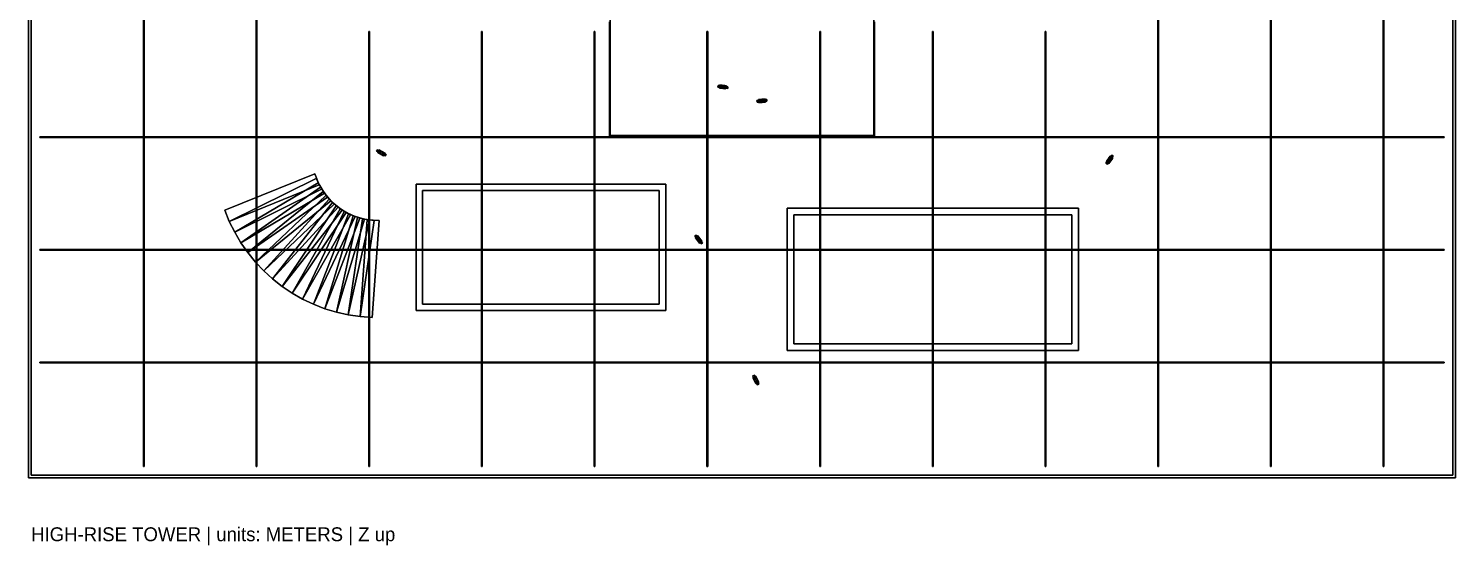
# Model space of a CAD drawing. Header units: metres. Extents: x -0.1 to 82.2, y -4 to 82.7.
# Drawn here: x -0.1 to 82.2, y -4 to 25.8 of the extents above; entities that cross this region are included whole.
import ezdxf

# ---------------------------------------------------------------- set-up
doc = ezdxf.new("R2010")
doc.units = ezdxf.units.M
for name, color, linetype in [('A-ANNO', 7, 'Continuous'), ('A-ENTG', 250, 'Continuous'), ('A-ROOF-CANP', 7, 'Continuous'), ('A-SITE', 8, 'Continuous'), ('A-SITE-JNT', 9, 'Continuous'), ('A-SITE-ROAD', 250, 'Continuous'), ('L-PLNT', 3, 'Continuous'), ('L-PLNT-WALL', 42, 'Continuous')]:
    doc.layers.add(name, color=color, linetype=linetype)

msp = doc.modelspace()

# ---------------------------------------------------------------- linework, layer by layer
at = {"layer": 'A-ENTG'}
for points in [[(39.611, 22.393, 0.92), (39.626, 22.492, 0.92), (39.715, 22.479, 0.92), (39.7, 22.38, 0.92)], [(39.611, 22.393, 1.34), (39.7, 22.38, 1.34), (39.715, 22.479, 1.34), (39.626, 22.492, 1.34)], [(39.611, 22.393, 0.92), (39.611, 22.393, 1.34), (39.626, 22.492, 1.34), (39.626, 22.492, 0.92)], [(39.611, 22.393, 0.92), (39.7, 22.38, 0.92), (39.7, 22.38, 1.34), (39.611, 22.393, 1.34)], [(39.626, 22.492, 0.92), (39.626, 22.492, 1.34), (39.715, 22.479, 1.34), (39.715, 22.479, 0.92)], [(39.699, 22.339, 0.8), (39.726, 22.517, 0.8), (40.101, 22.461, 0.8), (40.074, 22.283, 0.8)], [(39.699, 22.339, 1.38), (40.074, 22.283, 1.38), (40.101, 22.461, 1.38), (39.726, 22.517, 1.38)], [(39.699, 22.339, 0.8), (39.699, 22.339, 1.38), (39.726, 22.517, 1.38), (39.726, 22.517, 0.8)], [(39.699, 22.339, 0.8), (40.074, 22.283, 0.8), (40.074, 22.283, 1.38), (39.699, 22.339, 1.38)], [(39.7, 22.38, 0.92), (39.715, 22.479, 0.92), (39.715, 22.479, 1.34), (39.7, 22.38, 1.34)], [(39.726, 22.517, 0.8), (39.726, 22.517, 1.38), (40.101, 22.461, 1.38), (40.101, 22.461, 0.8)], [(39.753, 22.362), (39.77, 22.48), (39.869, 22.465), (39.852, 22.347)], [(39.753, 22.362, 0.82), (39.852, 22.347, 0.82), (39.869, 22.465, 0.82), (39.77, 22.48, 0.82)], [(39.753, 22.362), (39.753, 22.362, 0.82), (39.77, 22.48, 0.82), (39.77, 22.48)], [(39.753, 22.362), (39.852, 22.347), (39.852, 22.347, 0.82), (39.753, 22.362, 0.82)], [(39.77, 22.48), (39.77, 22.48, 0.82), (39.869, 22.465, 0.82), (39.869, 22.465)], [(39.798, 22.325, 1.46), (39.825, 22.502, 1.46), (40.002, 22.476, 1.46), (39.975, 22.298, 1.46)], [(39.798, 22.325, 1.7), (39.975, 22.298, 1.7), (40.002, 22.476, 1.7), (39.825, 22.502, 1.7)], [(39.798, 22.325, 1.46), (39.798, 22.325, 1.7), (39.825, 22.502, 1.7), (39.825, 22.502, 1.46)], [(39.798, 22.325, 1.46), (39.975, 22.298, 1.46), (39.975, 22.298, 1.7), (39.798, 22.325, 1.7)], [(39.825, 22.502, 1.46), (39.825, 22.502, 1.7), (40.002, 22.476, 1.7), (40.002, 22.476, 1.46)], [(39.852, 22.347), (39.869, 22.465), (39.869, 22.465, 0.82), (39.852, 22.347, 0.82)], [(39.931, 22.335), (39.949, 22.453), (40.047, 22.438), (40.029, 22.32)], [(39.931, 22.335, 0.82), (40.029, 22.32, 0.82), (40.047, 22.438, 0.82), (39.949, 22.453, 0.82)], [(39.931, 22.335), (39.931, 22.335, 0.82), (39.949, 22.453, 0.82), (39.949, 22.453)], [(39.931, 22.335), (40.029, 22.32), (40.029, 22.32, 0.82), (39.931, 22.335, 0.82)], [(39.949, 22.453), (39.949, 22.453, 0.82), (40.047, 22.438, 0.82), (40.047, 22.438)], [(39.975, 22.298, 1.46), (40.002, 22.476, 1.46), (40.002, 22.476, 1.7), (39.975, 22.298, 1.7)], [(40.029, 22.32), (40.047, 22.438), (40.047, 22.438, 0.82), (40.029, 22.32, 0.82)], [(40.074, 22.283, 0.8), (40.101, 22.461, 0.8), (40.101, 22.461, 1.38), (40.074, 22.283, 1.38)], [(40.085, 22.321, 0.92), (40.1, 22.42, 0.92), (40.189, 22.407, 0.92), (40.174, 22.308, 0.92)], [(40.085, 22.321, 1.34), (40.174, 22.308, 1.34), (40.189, 22.407, 1.34), (40.1, 22.42, 1.34)], [(40.085, 22.321, 0.92), (40.085, 22.321, 1.34), (40.1, 22.42, 1.34), (40.1, 22.42, 0.92)], [(40.085, 22.321, 0.92), (40.174, 22.308, 0.92), (40.174, 22.308, 1.34), (40.085, 22.321, 1.34)], [(40.1, 22.42, 0.92), (40.1, 22.42, 1.34), (40.189, 22.407, 1.34), (40.189, 22.407, 0.92)], [(40.174, 22.308, 0.92), (40.189, 22.407, 0.92), (40.189, 22.407, 1.34), (40.174, 22.308, 1.34)], [(41.871, 21.522, 0.92), (41.861, 21.621, 0.92), (41.951, 21.63, 0.92), (41.961, 21.531, 0.92)], [(41.871, 21.522, 1.34), (41.961, 21.531, 1.34), (41.951, 21.63, 1.34), (41.861, 21.621, 1.34)], [(41.861, 21.621, 0.92), (41.861, 21.621, 1.34), (41.951, 21.63, 1.34), (41.951, 21.63, 0.92)], [(41.871, 21.522, 0.92), (41.871, 21.522, 1.34), (41.861, 21.621, 1.34), (41.861, 21.621, 0.92)], [(41.871, 21.522, 0.92), (41.961, 21.531, 0.92), (41.961, 21.531, 1.34), (41.871, 21.522, 1.34)], [(41.961, 21.531, 0.92), (41.951, 21.63, 0.92), (41.951, 21.63, 1.34), (41.961, 21.531, 1.34)], [(41.97, 21.491, 0.8), (41.952, 21.671, 0.8), (42.33, 21.709, 0.8), (42.348, 21.529, 0.8)], [(41.97, 21.491, 1.38), (42.348, 21.529, 1.38), (42.33, 21.709, 1.38), (41.952, 21.671, 1.38)], [(41.952, 21.671, 0.8), (41.952, 21.671, 1.38), (42.33, 21.709, 1.38), (42.33, 21.709, 0.8)], [(41.97, 21.491, 0.8), (41.97, 21.491, 1.38), (41.952, 21.671, 1.38), (41.952, 21.671, 0.8)], [(41.97, 21.491, 0.8), (42.348, 21.529, 0.8), (42.348, 21.529, 1.38), (41.97, 21.491, 1.38)], [(42.017, 21.526), (42.005, 21.646), (42.104, 21.656), (42.116, 21.536)], [(42.017, 21.526, 0.82), (42.116, 21.536, 0.82), (42.104, 21.656, 0.82), (42.005, 21.646, 0.82)], [(42.005, 21.646), (42.005, 21.646, 0.82), (42.104, 21.656, 0.82), (42.104, 21.656)], [(42.017, 21.526), (42.017, 21.526, 0.82), (42.005, 21.646, 0.82), (42.005, 21.646)], [(42.017, 21.526), (42.116, 21.536), (42.116, 21.536, 0.82), (42.017, 21.526, 0.82)], [(42.069, 21.502, 1.46), (42.051, 21.681, 1.46), (42.231, 21.698, 1.46), (42.248, 21.519, 1.46)], [(42.069, 21.502, 1.7), (42.248, 21.519, 1.7), (42.231, 21.698, 1.7), (42.051, 21.681, 1.7)], [(42.051, 21.681, 1.46), (42.051, 21.681, 1.7), (42.231, 21.698, 1.7), (42.231, 21.698, 1.46)], [(42.069, 21.502, 1.46), (42.069, 21.502, 1.7), (42.051, 21.681, 1.7), (42.051, 21.681, 1.46)], [(42.069, 21.502, 1.46), (42.248, 21.519, 1.46), (42.248, 21.519, 1.7), (42.069, 21.502, 1.7)], [(42.116, 21.536), (42.104, 21.656), (42.104, 21.656, 0.82), (42.116, 21.536, 0.82)], [(42.196, 21.544), (42.184, 21.664), (42.283, 21.674), (42.295, 21.554)], [(42.196, 21.544, 0.82), (42.295, 21.554, 0.82), (42.283, 21.674, 0.82), (42.184, 21.664, 0.82)], [(42.184, 21.664), (42.184, 21.664, 0.82), (42.283, 21.674, 0.82), (42.283, 21.674)], [(42.196, 21.544), (42.196, 21.544, 0.82), (42.184, 21.664, 0.82), (42.184, 21.664)], [(42.196, 21.544), (42.295, 21.554), (42.295, 21.554, 0.82), (42.196, 21.544, 0.82)], [(42.248, 21.519, 1.46), (42.231, 21.698, 1.46), (42.231, 21.698, 1.7), (42.248, 21.519, 1.7)], [(42.295, 21.554), (42.283, 21.674), (42.283, 21.674, 0.82), (42.295, 21.554, 0.82)], [(42.348, 21.529, 0.8), (42.33, 21.709, 0.8), (42.33, 21.709, 1.38), (42.348, 21.529, 1.38)], [(42.349, 21.57, 0.92), (42.339, 21.669, 0.92), (42.429, 21.678, 0.92), (42.439, 21.579, 0.92)], [(42.349, 21.57, 1.34), (42.439, 21.579, 1.34), (42.429, 21.678, 1.34), (42.339, 21.669, 1.34)], [(42.339, 21.669, 0.92), (42.339, 21.669, 1.34), (42.429, 21.678, 1.34), (42.429, 21.678, 0.92)], [(42.349, 21.57, 0.92), (42.349, 21.57, 1.34), (42.339, 21.669, 1.34), (42.339, 21.669, 0.92)], [(42.349, 21.57, 0.92), (42.439, 21.579, 0.92), (42.439, 21.579, 1.34), (42.349, 21.57, 1.34)], [(42.439, 21.579, 0.92), (42.429, 21.678, 0.92), (42.429, 21.678, 1.34), (42.439, 21.579, 1.34)], [(19.926, 18.693, 0.92), (19.974, 18.78, 0.92), (20.053, 18.737, 0.92), (20.005, 18.65, 0.92)], [(19.926, 18.693, 1.34), (20.005, 18.65, 1.34), (20.053, 18.737, 1.34), (19.974, 18.78, 1.34)], [(19.926, 18.693, 0.92), (19.926, 18.693, 1.34), (19.974, 18.78, 1.34), (19.974, 18.78, 0.92)], [(19.926, 18.693, 0.92), (20.005, 18.65, 0.92), (20.005, 18.65, 1.34), (19.926, 18.693, 1.34)], [(19.974, 18.78, 0.92), (19.974, 18.78, 1.34), (20.053, 18.737, 1.34), (20.053, 18.737, 0.92)], [(19.99, 18.612, 0.8), (20.076, 18.77, 0.8), (20.41, 18.588, 0.8), (20.324, 18.43, 0.8)], [(19.99, 18.612, 1.38), (20.324, 18.43, 1.38), (20.41, 18.588, 1.38), (20.076, 18.77, 1.38)], [(19.99, 18.612, 0.8), (19.99, 18.612, 1.38), (20.076, 18.77, 1.38), (20.076, 18.77, 0.8)], [(19.99, 18.612, 0.8), (20.324, 18.43, 0.8), (20.324, 18.43, 1.38), (19.99, 18.612, 1.38)], [(20.005, 18.65, 0.92), (20.053, 18.737, 0.92), (20.053, 18.737, 1.34), (20.005, 18.65, 1.34)], [(20.048, 18.614), (20.106, 18.72), (20.194, 18.672), (20.136, 18.567)], [(20.048, 18.614, 0.82), (20.136, 18.567, 0.82), (20.194, 18.672, 0.82), (20.106, 18.72, 0.82)], [(20.048, 18.614), (20.048, 18.614, 0.82), (20.106, 18.72, 0.82), (20.106, 18.72)], [(20.048, 18.614), (20.136, 18.567), (20.136, 18.567, 0.82), (20.048, 18.614, 0.82)], [(20.076, 18.77, 0.8), (20.076, 18.77, 1.38), (20.41, 18.588, 1.38), (20.41, 18.588, 0.8)], [(20.078, 18.564, 1.46), (20.164, 18.722, 1.46), (20.322, 18.636, 1.46), (20.236, 18.478, 1.46)], [(20.078, 18.564, 1.7), (20.236, 18.478, 1.7), (20.322, 18.636, 1.7), (20.164, 18.722, 1.7)], [(20.078, 18.564, 1.46), (20.078, 18.564, 1.7), (20.164, 18.722, 1.7), (20.164, 18.722, 1.46)], [(20.078, 18.564, 1.46), (20.236, 18.478, 1.46), (20.236, 18.478, 1.7), (20.078, 18.564, 1.7)], [(20.106, 18.72), (20.106, 18.72, 0.82), (20.194, 18.672, 0.82), (20.194, 18.672)], [(20.136, 18.567), (20.194, 18.672), (20.194, 18.672, 0.82), (20.136, 18.567, 0.82)], [(20.164, 18.722, 1.46), (20.164, 18.722, 1.7), (20.322, 18.636, 1.7), (20.322, 18.636, 1.46)], [(20.206, 18.528), (20.264, 18.634), (20.352, 18.585), (20.294, 18.48)], [(20.206, 18.528, 0.82), (20.294, 18.48, 0.82), (20.352, 18.585, 0.82), (20.264, 18.634, 0.82)], [(20.206, 18.528), (20.206, 18.528, 0.82), (20.264, 18.634, 0.82), (20.264, 18.634)], [(20.206, 18.528), (20.294, 18.48), (20.294, 18.48, 0.82), (20.206, 18.528, 0.82)], [(20.236, 18.478, 1.46), (20.322, 18.636, 1.46), (20.322, 18.636, 1.7), (20.236, 18.478, 1.7)], [(20.264, 18.634), (20.264, 18.634, 0.82), (20.352, 18.585, 0.82), (20.352, 18.585)], [(20.294, 18.48), (20.352, 18.585), (20.352, 18.585, 0.82), (20.294, 18.48, 0.82)], [(20.324, 18.43, 0.8), (20.41, 18.588, 0.8), (20.41, 18.588, 1.38), (20.324, 18.43, 1.38)], [(20.347, 18.463, 0.92), (20.395, 18.55, 0.92), (20.474, 18.507, 0.92), (20.426, 18.419, 0.92)], [(20.347, 18.463, 1.34), (20.426, 18.419, 1.34), (20.474, 18.507, 1.34), (20.395, 18.55, 1.34)], [(20.347, 18.463, 0.92), (20.347, 18.463, 1.34), (20.395, 18.55, 1.34), (20.395, 18.55, 0.92)], [(20.347, 18.463, 0.92), (20.426, 18.419, 0.92), (20.426, 18.419, 1.34), (20.347, 18.463, 1.34)], [(20.395, 18.55, 0.92), (20.395, 18.55, 1.34), (20.474, 18.507, 1.34), (20.474, 18.507, 0.92)], [(20.426, 18.419, 0.92), (20.474, 18.507, 0.92), (20.474, 18.507, 1.34), (20.426, 18.419, 1.34)], [(62.239, 18.407, 0.8), (62.385, 18.301, 0.8), (62.161, 17.993, 0.8), (62.015, 18.099, 0.8)], [(62.239, 18.407, 1.38), (62.015, 18.099, 1.38), (62.161, 17.993, 1.38), (62.385, 18.301, 1.38)], [(62.239, 18.407, 0.8), (62.015, 18.099, 0.8), (62.015, 18.099, 1.38), (62.239, 18.407, 1.38)], [(62.128, 18.203), (62.225, 18.132), (62.166, 18.052), (62.069, 18.122)], [(62.128, 18.203, 0.82), (62.069, 18.122, 0.82), (62.166, 18.052, 0.82), (62.225, 18.132, 0.82)], [(62.128, 18.203), (62.069, 18.122), (62.069, 18.122, 0.82), (62.128, 18.203, 0.82)], [(62.069, 18.122), (62.166, 18.052), (62.166, 18.052, 0.82), (62.069, 18.122, 0.82)], [(62.18, 18.326, 1.46), (62.326, 18.22, 1.46), (62.22, 18.074, 1.46), (62.074, 18.18, 1.46)], [(62.18, 18.326, 1.7), (62.074, 18.18, 1.7), (62.22, 18.074, 1.7), (62.326, 18.22, 1.7)], [(62.18, 18.326, 1.46), (62.074, 18.18, 1.46), (62.074, 18.18, 1.7), (62.18, 18.326, 1.7)], [(62.074, 18.18, 1.46), (62.22, 18.074, 1.46), (62.22, 18.074, 1.7), (62.074, 18.18, 1.7)], [(62.128, 18.203), (62.128, 18.203, 0.82), (62.225, 18.132, 0.82), (62.225, 18.132)], [(62.385, 18.301, 0.8), (62.385, 18.301, 1.38), (62.161, 17.993, 1.38), (62.161, 17.993, 0.8)], [(62.225, 18.132), (62.225, 18.132, 0.82), (62.166, 18.052, 0.82), (62.166, 18.052)], [(62.234, 18.349), (62.331, 18.278), (62.272, 18.197), (62.175, 18.268)], [(62.234, 18.349, 0.82), (62.175, 18.268, 0.82), (62.272, 18.197, 0.82), (62.331, 18.278, 0.82)], [(62.234, 18.349), (62.175, 18.268), (62.175, 18.268, 0.82), (62.234, 18.349, 0.82)], [(62.175, 18.268), (62.272, 18.197), (62.272, 18.197, 0.82), (62.175, 18.268, 0.82)], [(62.18, 18.326, 1.46), (62.18, 18.326, 1.7), (62.326, 18.22, 1.7), (62.326, 18.22, 1.46)], [(62.326, 18.22, 1.46), (62.326, 18.22, 1.7), (62.22, 18.074, 1.7), (62.22, 18.074, 1.46)], [(62.234, 18.349), (62.234, 18.349, 0.82), (62.331, 18.278, 0.82), (62.331, 18.278)], [(62.239, 18.407, 0.8), (62.239, 18.407, 1.38), (62.385, 18.301, 1.38), (62.385, 18.301, 0.8)], [(62.331, 18.278), (62.331, 18.278, 0.82), (62.272, 18.197, 0.82), (62.272, 18.197)], [(62.327, 18.46, 0.92), (62.408, 18.401, 0.92), (62.355, 18.328, 0.92), (62.274, 18.387, 0.92)], [(62.327, 18.46, 1.34), (62.274, 18.387, 1.34), (62.355, 18.328, 1.34), (62.408, 18.401, 1.34)], [(62.327, 18.46, 0.92), (62.274, 18.387, 0.92), (62.274, 18.387, 1.34), (62.327, 18.46, 1.34)], [(62.274, 18.387, 0.92), (62.355, 18.328, 0.92), (62.355, 18.328, 1.34), (62.274, 18.387, 1.34)], [(62.327, 18.46, 0.92), (62.327, 18.46, 1.34), (62.408, 18.401, 1.34), (62.408, 18.401, 0.92)], [(62.408, 18.401, 0.92), (62.408, 18.401, 1.34), (62.355, 18.328, 1.34), (62.355, 18.328, 0.92)], [(62.045, 18.072, 0.92), (62.126, 18.013, 0.92), (62.073, 17.94, 0.92), (61.992, 17.999, 0.92)], [(62.045, 18.072, 1.34), (61.992, 17.999, 1.34), (62.073, 17.94, 1.34), (62.126, 18.013, 1.34)], [(62.045, 18.072, 0.92), (61.992, 17.999, 0.92), (61.992, 17.999, 1.34), (62.045, 18.072, 1.34)], [(61.992, 17.999, 0.92), (62.073, 17.94, 0.92), (62.073, 17.94, 1.34), (61.992, 17.999, 1.34)], [(62.015, 18.099, 0.8), (62.161, 17.993, 0.8), (62.161, 17.993, 1.38), (62.015, 18.099, 1.38)], [(62.045, 18.072, 0.92), (62.045, 18.072, 1.34), (62.126, 18.013, 1.34), (62.126, 18.013, 0.92)], [(62.126, 18.013, 0.92), (62.126, 18.013, 1.34), (62.073, 17.94, 1.34), (62.073, 17.94, 0.92)], [(38.284, 13.792, 0.92), (38.362, 13.854, 0.92), (38.418, 13.784, 0.92), (38.34, 13.722, 0.92)], [(38.284, 13.792, 1.34), (38.34, 13.722, 1.34), (38.418, 13.784, 1.34), (38.362, 13.854, 1.34)], [(38.284, 13.792, 0.92), (38.284, 13.792, 1.34), (38.362, 13.854, 1.34), (38.362, 13.854, 0.92)], [(38.284, 13.792, 0.92), (38.34, 13.722, 0.92), (38.34, 13.722, 1.34), (38.284, 13.792, 1.34)], [(38.311, 13.693, 0.8), (38.452, 13.805, 0.8), (38.689, 13.507, 0.8), (38.548, 13.395, 0.8)], [(38.311, 13.693, 1.38), (38.548, 13.395, 1.38), (38.689, 13.507, 1.38), (38.452, 13.805, 1.38)], [(38.311, 13.693, 0.8), (38.311, 13.693, 1.38), (38.452, 13.805, 1.38), (38.452, 13.805, 0.8)], [(38.311, 13.693, 0.8), (38.548, 13.395, 0.8), (38.548, 13.395, 1.38), (38.311, 13.693, 1.38)], [(38.34, 13.722, 0.92), (38.418, 13.784, 0.92), (38.418, 13.784, 1.34), (38.34, 13.722, 1.34)], [(38.362, 13.854, 0.92), (38.362, 13.854, 1.34), (38.418, 13.784, 1.34), (38.418, 13.784, 0.92)], [(38.366, 13.672), (38.46, 13.747), (38.522, 13.669), (38.428, 13.594)], [(38.366, 13.672, 0.82), (38.428, 13.594, 0.82), (38.522, 13.669, 0.82), (38.46, 13.747, 0.82)], [(38.366, 13.672), (38.366, 13.672, 0.82), (38.46, 13.747, 0.82), (38.46, 13.747)], [(38.366, 13.672), (38.428, 13.594), (38.428, 13.594, 0.82), (38.366, 13.672, 0.82)], [(38.374, 13.615, 1.46), (38.515, 13.726, 1.46), (38.626, 13.585, 1.46), (38.485, 13.474, 1.46)], [(38.374, 13.615, 1.7), (38.485, 13.474, 1.7), (38.626, 13.585, 1.7), (38.515, 13.726, 1.7)], [(38.374, 13.615, 1.46), (38.374, 13.615, 1.7), (38.515, 13.726, 1.7), (38.515, 13.726, 1.46)], [(38.374, 13.615, 1.46), (38.485, 13.474, 1.46), (38.485, 13.474, 1.7), (38.374, 13.615, 1.7)], [(38.428, 13.594), (38.522, 13.669), (38.522, 13.669, 0.82), (38.428, 13.594, 0.82)], [(38.452, 13.805, 0.8), (38.452, 13.805, 1.38), (38.689, 13.507, 1.38), (38.689, 13.507, 0.8)], [(38.46, 13.747), (38.46, 13.747, 0.82), (38.522, 13.669, 0.82), (38.522, 13.669)], [(38.478, 13.531), (38.572, 13.606), (38.634, 13.528), (38.54, 13.453)], [(38.478, 13.531, 0.82), (38.54, 13.453, 0.82), (38.634, 13.528, 0.82), (38.572, 13.606, 0.82)], [(38.478, 13.531), (38.478, 13.531, 0.82), (38.572, 13.606, 0.82), (38.572, 13.606)], [(38.478, 13.531), (38.54, 13.453), (38.54, 13.453, 0.82), (38.478, 13.531, 0.82)], [(38.485, 13.474, 1.46), (38.626, 13.585, 1.46), (38.626, 13.585, 1.7), (38.485, 13.474, 1.7)], [(38.515, 13.726, 1.46), (38.515, 13.726, 1.7), (38.626, 13.585, 1.7), (38.626, 13.585, 1.46)], [(38.54, 13.453), (38.634, 13.528), (38.634, 13.528, 0.82), (38.54, 13.453, 0.82)], [(38.548, 13.395, 0.8), (38.689, 13.507, 0.8), (38.689, 13.507, 1.38), (38.548, 13.395, 1.38)], [(38.572, 13.606), (38.572, 13.606, 0.82), (38.634, 13.528, 0.82), (38.634, 13.528)], [(38.582, 13.416, 0.92), (38.66, 13.478, 0.92), (38.716, 13.408, 0.92), (38.638, 13.346, 0.92)], [(38.582, 13.416, 1.34), (38.638, 13.346, 1.34), (38.716, 13.408, 1.34), (38.66, 13.478, 1.34)], [(38.582, 13.416, 0.92), (38.582, 13.416, 1.34), (38.66, 13.478, 1.34), (38.66, 13.478, 0.92)], [(38.582, 13.416, 0.92), (38.638, 13.346, 0.92), (38.638, 13.346, 1.34), (38.582, 13.416, 1.34)], [(38.638, 13.346, 0.92), (38.716, 13.408, 0.92), (38.716, 13.408, 1.34), (38.638, 13.346, 1.34)], [(38.66, 13.478, 0.92), (38.66, 13.478, 1.34), (38.716, 13.408, 1.34), (38.716, 13.408, 0.92)], [(41.626, 5.731, 0.92), (41.715, 5.777, 0.92), (41.756, 5.697, 0.92), (41.667, 5.651, 0.92)], [(41.626, 5.731, 1.34), (41.667, 5.651, 1.34), (41.756, 5.697, 1.34), (41.715, 5.777, 1.34)], [(41.626, 5.731, 0.92), (41.626, 5.731, 1.34), (41.715, 5.777, 1.34), (41.715, 5.777, 0.92)], [(41.715, 5.777, 0.92), (41.715, 5.777, 1.34), (41.756, 5.697, 1.34), (41.756, 5.697, 0.92)], [(41.626, 5.731, 0.92), (41.667, 5.651, 0.92), (41.667, 5.651, 1.34), (41.626, 5.731, 1.34)], [(41.634, 5.628, 0.8), (41.794, 5.71, 0.8), (41.966, 5.372, 0.8), (41.806, 5.29, 0.8)], [(41.634, 5.628, 1.38), (41.806, 5.29, 1.38), (41.966, 5.372, 1.38), (41.794, 5.71, 1.38)], [(41.634, 5.628, 0.8), (41.634, 5.628, 1.38), (41.794, 5.71, 1.38), (41.794, 5.71, 0.8)], [(41.634, 5.628, 0.8), (41.806, 5.29, 0.8), (41.806, 5.29, 1.38), (41.634, 5.628, 1.38)], [(41.667, 5.651, 0.92), (41.756, 5.697, 0.92), (41.756, 5.697, 1.34), (41.667, 5.651, 1.34)], [(41.679, 5.539, 1.46), (41.839, 5.621, 1.46), (41.921, 5.461, 1.46), (41.761, 5.379, 1.46)], [(41.679, 5.539, 1.7), (41.761, 5.379, 1.7), (41.921, 5.461, 1.7), (41.839, 5.621, 1.7)], [(41.679, 5.539, 1.46), (41.679, 5.539, 1.7), (41.839, 5.621, 1.7), (41.839, 5.621, 1.46)], [(41.679, 5.539, 1.46), (41.761, 5.379, 1.46), (41.761, 5.379, 1.7), (41.679, 5.539, 1.7)], [(41.683, 5.598), (41.79, 5.652), (41.835, 5.563), (41.728, 5.508)], [(41.683, 5.598, 0.82), (41.728, 5.508, 0.82), (41.835, 5.563, 0.82), (41.79, 5.652, 0.82)], [(41.683, 5.598), (41.683, 5.598, 0.82), (41.79, 5.652, 0.82), (41.79, 5.652)], [(41.683, 5.598), (41.728, 5.508), (41.728, 5.508, 0.82), (41.683, 5.598, 0.82)], [(41.728, 5.508), (41.835, 5.563), (41.835, 5.563, 0.82), (41.728, 5.508, 0.82)], [(41.761, 5.379, 1.46), (41.921, 5.461, 1.46), (41.921, 5.461, 1.7), (41.761, 5.379, 1.7)], [(41.765, 5.437), (41.872, 5.492), (41.917, 5.402), (41.81, 5.348)], [(41.765, 5.437, 0.82), (41.81, 5.348, 0.82), (41.917, 5.402, 0.82), (41.872, 5.492, 0.82)], [(41.765, 5.437), (41.765, 5.437, 0.82), (41.872, 5.492, 0.82), (41.872, 5.492)], [(41.765, 5.437), (41.81, 5.348), (41.81, 5.348, 0.82), (41.765, 5.437, 0.82)], [(41.79, 5.652), (41.79, 5.652, 0.82), (41.835, 5.563, 0.82), (41.835, 5.563)], [(41.794, 5.71, 0.8), (41.794, 5.71, 1.38), (41.966, 5.372, 1.38), (41.966, 5.372, 0.8)], [(41.806, 5.29, 0.8), (41.966, 5.372, 0.8), (41.966, 5.372, 1.38), (41.806, 5.29, 1.38)], [(41.81, 5.348), (41.917, 5.402), (41.917, 5.402, 0.82), (41.81, 5.348, 0.82)], [(41.839, 5.621, 1.46), (41.839, 5.621, 1.7), (41.921, 5.461, 1.7), (41.921, 5.461, 1.46)], [(41.844, 5.303, 0.92), (41.933, 5.349, 0.92), (41.974, 5.269, 0.92), (41.885, 5.223, 0.92)], [(41.844, 5.303, 1.34), (41.885, 5.223, 1.34), (41.974, 5.269, 1.34), (41.933, 5.349, 1.34)], [(41.844, 5.303, 0.92), (41.844, 5.303, 1.34), (41.933, 5.349, 1.34), (41.933, 5.349, 0.92)], [(41.844, 5.303, 0.92), (41.885, 5.223, 0.92), (41.885, 5.223, 1.34), (41.844, 5.303, 1.34)], [(41.872, 5.492), (41.872, 5.492, 0.82), (41.917, 5.402, 0.82), (41.917, 5.402)], [(41.885, 5.223, 0.92), (41.974, 5.269, 0.92), (41.974, 5.269, 1.34), (41.885, 5.223, 1.34)], [(41.933, 5.349, 0.92), (41.933, 5.349, 1.34), (41.974, 5.269, 1.34), (41.974, 5.269, 0.92)]]:
    msp.add_3dface(points, dxfattribs=at)
at = {"layer": 'A-ROOF-CANP'}
for points in [[(33.4, 19.6, 3.85), (33.4, 26.35, 3.85), (48.6, 26.35, 3.85), (48.6, 19.6, 3.85)], [(33.4, 19.6, 4.21), (48.6, 19.6, 4.21), (48.6, 26.35, 4.21), (33.4, 26.35, 4.21)], [(33.4, 19.6, 3.85), (33.4, 19.6, 4.21), (33.4, 26.35, 4.21), (33.4, 26.35, 3.85)], [(48.6, 19.6, 3.85), (48.6, 26.35, 3.85), (48.6, 26.35, 4.21), (48.6, 19.6, 4.21)], [(33.36, 19.6, 3.83), (33.36, 26.15, 3.83), (33.4, 26.15, 3.83), (33.4, 19.6, 3.83)], [(33.36, 19.6, 4.23), (33.4, 19.6, 4.23), (33.4, 26.15, 4.23), (33.36, 26.15, 4.23)], [(33.36, 19.6, 3.83), (33.36, 19.6, 4.23), (33.36, 26.15, 4.23), (33.36, 26.15, 3.83)], [(33.4, 19.6, 3.83), (33.4, 26.15, 3.83), (33.4, 26.15, 4.23), (33.4, 19.6, 4.23)], [(48.6, 19.6, 3.83), (48.6, 26.15, 3.83), (48.64, 26.15, 3.83), (48.64, 19.6, 3.83)], [(48.6, 19.6, 4.23), (48.64, 19.6, 4.23), (48.64, 26.15, 4.23), (48.6, 26.15, 4.23)], [(48.6, 19.6, 3.83), (48.6, 19.6, 4.23), (48.6, 26.15, 4.23), (48.6, 26.15, 3.83)], [(48.64, 19.6, 3.83), (48.64, 26.15, 3.83), (48.64, 26.15, 4.23), (48.64, 19.6, 4.23)], [(33.36, 19.54, 3.83), (33.36, 19.6, 3.83), (48.64, 19.6, 3.83), (48.64, 19.54, 3.83)], [(33.36, 19.54, 4.23), (48.64, 19.54, 4.23), (48.64, 19.6, 4.23), (33.36, 19.6, 4.23)], [(33.36, 19.54, 3.83), (33.36, 19.54, 4.23), (33.36, 19.6, 4.23), (33.36, 19.6, 3.83)], [(33.36, 19.6, 3.83), (33.36, 19.6, 4.23), (48.64, 19.6, 4.23), (48.64, 19.6, 3.83)], [(33.36, 19.6, 3.83), (33.4, 19.6, 3.83), (33.4, 19.6, 4.23), (33.36, 19.6, 4.23)], [(33.36, 19.54, 3.83), (48.64, 19.54, 3.83), (48.64, 19.54, 4.23), (33.36, 19.54, 4.23)], [(33.4, 19.6, 3.85), (48.6, 19.6, 3.85), (48.6, 19.6, 4.21), (33.4, 19.6, 4.21)], [(48.6, 19.6, 3.83), (48.64, 19.6, 3.83), (48.64, 19.6, 4.23), (48.6, 19.6, 4.23)], [(48.64, 19.54, 3.83), (48.64, 19.6, 3.83), (48.64, 19.6, 4.23), (48.64, 19.54, 4.23)]]:
    msp.add_3dface(points, dxfattribs=at)
at = {"layer": 'A-SITE'}
for points in [[(-0.15, -0.15, -0.18), (-0.15, 82.65, -0.18), (82.15, 82.65, -0.18), (82.15, -0.15, -0.18)], [(-0.15, -0.15, -0.02), (82.15, -0.15, -0.02), (82.15, 82.65, -0.02), (-0.15, 82.65, -0.02)], [(-0.15, -0.15, -0.18), (-0.15, -0.15, -0.02), (-0.15, 82.65, -0.02), (-0.15, 82.65, -0.18)], [(0, 0, -0.6), (0, 82.5, -0.6), (82, 82.5, -0.6), (82, 0, -0.6)], [(0, 0), (82, 0), (82, 82.5), (0, 82.5)], [(0, 0, -0.6), (0, 0), (0, 82.5), (0, 82.5, -0.6)], [(82, 0, -0.6), (82, 82.5, -0.6), (82, 82.5), (82, 0)], [(82.15, -0.15, -0.18), (82.15, 82.65, -0.18), (82.15, 82.65, -0.02), (82.15, -0.15, -0.02)], [(0, 0, -0.6), (82, 0, -0.6), (82, 0), (0, 0)], [(-0.15, -0.15, -0.18), (82.15, -0.15, -0.18), (82.15, -0.15, -0.02), (-0.15, -0.15, -0.02)]]:
    msp.add_3dface(points, dxfattribs=at)
at = {"layer": 'A-SITE-JNT'}
for points in [[(6.48, 0.5, 0.002), (6.48, 82, 0.002), (6.52, 82, 0.002), (6.52, 0.5, 0.002)], [(6.48, 0.5, 0.01), (6.52, 0.5, 0.01), (6.52, 82, 0.01), (6.48, 82, 0.01)], [(6.48, 0.5, 0.002), (6.48, 0.5, 0.01), (6.48, 82, 0.01), (6.48, 82, 0.002)], [(6.52, 0.5, 0.002), (6.52, 82, 0.002), (6.52, 82, 0.01), (6.52, 0.5, 0.01)], [(12.98, 0.5, 0.002), (12.98, 82, 0.002), (13.02, 82, 0.002), (13.02, 0.5, 0.002)], [(12.98, 0.5, 0.01), (13.02, 0.5, 0.01), (13.02, 82, 0.01), (12.98, 82, 0.01)], [(12.98, 0.5, 0.002), (12.98, 0.5, 0.01), (12.98, 82, 0.01), (12.98, 82, 0.002)], [(13.02, 0.5, 0.002), (13.02, 82, 0.002), (13.02, 82, 0.01), (13.02, 0.5, 0.01)], [(64.98, 0.5, 0.002), (64.98, 82, 0.002), (65.02, 82, 0.002), (65.02, 0.5, 0.002)], [(64.98, 0.5, 0.01), (65.02, 0.5, 0.01), (65.02, 82, 0.01), (64.98, 82, 0.01)], [(64.98, 0.5, 0.002), (64.98, 0.5, 0.01), (64.98, 82, 0.01), (64.98, 82, 0.002)], [(65.02, 0.5, 0.002), (65.02, 82, 0.002), (65.02, 82, 0.01), (65.02, 0.5, 0.01)], [(71.48, 0.5, 0.002), (71.48, 82, 0.002), (71.52, 82, 0.002), (71.52, 0.5, 0.002)], [(71.48, 0.5, 0.01), (71.52, 0.5, 0.01), (71.52, 82, 0.01), (71.48, 82, 0.01)], [(71.48, 0.5, 0.002), (71.48, 0.5, 0.01), (71.48, 82, 0.01), (71.48, 82, 0.002)], [(71.52, 0.5, 0.002), (71.52, 82, 0.002), (71.52, 82, 0.01), (71.52, 0.5, 0.01)], [(77.98, 0.5, 0.002), (77.98, 82, 0.002), (78.02, 82, 0.002), (78.02, 0.5, 0.002)], [(77.98, 0.5, 0.01), (78.02, 0.5, 0.01), (78.02, 82, 0.01), (77.98, 82, 0.01)], [(77.98, 0.5, 0.002), (77.98, 0.5, 0.01), (77.98, 82, 0.01), (77.98, 82, 0.002)], [(78.02, 0.5, 0.002), (78.02, 82, 0.002), (78.02, 82, 0.01), (78.02, 0.5, 0.01)], [(19.48, 0.5, 0.002), (19.48, 25.6, 0.002), (19.52, 25.6, 0.002), (19.52, 0.5, 0.002)], [(19.48, 0.5, 0.01), (19.52, 0.5, 0.01), (19.52, 25.6, 0.01), (19.48, 25.6, 0.01)], [(19.48, 0.5, 0.002), (19.48, 0.5, 0.01), (19.48, 25.6, 0.01), (19.48, 25.6, 0.002)], [(19.48, 25.6, 0.002), (19.48, 25.6, 0.01), (19.52, 25.6, 0.01), (19.52, 25.6, 0.002)], [(19.52, 0.5, 0.002), (19.52, 25.6, 0.002), (19.52, 25.6, 0.01), (19.52, 0.5, 0.01)], [(25.98, 0.5, 0.002), (25.98, 25.6, 0.002), (26.02, 25.6, 0.002), (26.02, 0.5, 0.002)], [(25.98, 0.5, 0.01), (26.02, 0.5, 0.01), (26.02, 25.6, 0.01), (25.98, 25.6, 0.01)], [(25.98, 0.5, 0.002), (25.98, 0.5, 0.01), (25.98, 25.6, 0.01), (25.98, 25.6, 0.002)], [(25.98, 25.6, 0.002), (25.98, 25.6, 0.01), (26.02, 25.6, 0.01), (26.02, 25.6, 0.002)], [(26.02, 0.5, 0.002), (26.02, 25.6, 0.002), (26.02, 25.6, 0.01), (26.02, 0.5, 0.01)], [(32.48, 0.5, 0.002), (32.48, 25.6, 0.002), (32.52, 25.6, 0.002), (32.52, 0.5, 0.002)], [(32.48, 0.5, 0.01), (32.52, 0.5, 0.01), (32.52, 25.6, 0.01), (32.48, 25.6, 0.01)], [(32.48, 0.5, 0.002), (32.48, 0.5, 0.01), (32.48, 25.6, 0.01), (32.48, 25.6, 0.002)], [(32.48, 25.6, 0.002), (32.48, 25.6, 0.01), (32.52, 25.6, 0.01), (32.52, 25.6, 0.002)], [(32.52, 0.5, 0.002), (32.52, 25.6, 0.002), (32.52, 25.6, 0.01), (32.52, 0.5, 0.01)], [(38.98, 0.5, 0.002), (38.98, 25.6, 0.002), (39.02, 25.6, 0.002), (39.02, 0.5, 0.002)], [(38.98, 0.5, 0.01), (39.02, 0.5, 0.01), (39.02, 25.6, 0.01), (38.98, 25.6, 0.01)], [(38.98, 0.5, 0.002), (38.98, 0.5, 0.01), (38.98, 25.6, 0.01), (38.98, 25.6, 0.002)], [(38.98, 25.6, 0.002), (38.98, 25.6, 0.01), (39.02, 25.6, 0.01), (39.02, 25.6, 0.002)], [(39.02, 0.5, 0.002), (39.02, 25.6, 0.002), (39.02, 25.6, 0.01), (39.02, 0.5, 0.01)], [(45.48, 0.5, 0.002), (45.48, 25.6, 0.002), (45.52, 25.6, 0.002), (45.52, 0.5, 0.002)], [(45.48, 0.5, 0.01), (45.52, 0.5, 0.01), (45.52, 25.6, 0.01), (45.48, 25.6, 0.01)], [(45.48, 0.5, 0.002), (45.48, 0.5, 0.01), (45.48, 25.6, 0.01), (45.48, 25.6, 0.002)], [(45.48, 25.6, 0.002), (45.48, 25.6, 0.01), (45.52, 25.6, 0.01), (45.52, 25.6, 0.002)], [(45.52, 0.5, 0.002), (45.52, 25.6, 0.002), (45.52, 25.6, 0.01), (45.52, 0.5, 0.01)], [(51.98, 0.5, 0.002), (51.98, 25.6, 0.002), (52.02, 25.6, 0.002), (52.02, 0.5, 0.002)], [(51.98, 0.5, 0.01), (52.02, 0.5, 0.01), (52.02, 25.6, 0.01), (51.98, 25.6, 0.01)], [(51.98, 0.5, 0.002), (51.98, 0.5, 0.01), (51.98, 25.6, 0.01), (51.98, 25.6, 0.002)], [(51.98, 25.6, 0.002), (51.98, 25.6, 0.01), (52.02, 25.6, 0.01), (52.02, 25.6, 0.002)], [(52.02, 0.5, 0.002), (52.02, 25.6, 0.002), (52.02, 25.6, 0.01), (52.02, 0.5, 0.01)], [(58.48, 0.5, 0.002), (58.48, 25.6, 0.002), (58.52, 25.6, 0.002), (58.52, 0.5, 0.002)], [(58.48, 0.5, 0.01), (58.52, 0.5, 0.01), (58.52, 25.6, 0.01), (58.48, 25.6, 0.01)], [(58.48, 0.5, 0.002), (58.48, 0.5, 0.01), (58.48, 25.6, 0.01), (58.48, 25.6, 0.002)], [(58.48, 25.6, 0.002), (58.48, 25.6, 0.01), (58.52, 25.6, 0.01), (58.52, 25.6, 0.002)], [(58.52, 0.5, 0.002), (58.52, 25.6, 0.002), (58.52, 25.6, 0.01), (58.52, 0.5, 0.01)], [(0.5, 19.48, 0.002), (0.5, 19.52, 0.002), (81.5, 19.52, 0.002), (81.5, 19.48, 0.002)], [(0.5, 19.48, 0.01), (81.5, 19.48, 0.01), (81.5, 19.52, 0.01), (0.5, 19.52, 0.01)], [(0.5, 19.48, 0.002), (0.5, 19.48, 0.01), (0.5, 19.52, 0.01), (0.5, 19.52, 0.002)], [(0.5, 19.52, 0.002), (0.5, 19.52, 0.01), (81.5, 19.52, 0.01), (81.5, 19.52, 0.002)], [(0.5, 19.48, 0.002), (81.5, 19.48, 0.002), (81.5, 19.48, 0.01), (0.5, 19.48, 0.01)], [(81.5, 19.48, 0.002), (81.5, 19.52, 0.002), (81.5, 19.52, 0.01), (81.5, 19.48, 0.01)], [(0.5, 12.98, 0.002), (0.5, 13.02, 0.002), (81.5, 13.02, 0.002), (81.5, 12.98, 0.002)], [(0.5, 12.98, 0.01), (81.5, 12.98, 0.01), (81.5, 13.02, 0.01), (0.5, 13.02, 0.01)], [(0.5, 12.98, 0.002), (0.5, 12.98, 0.01), (0.5, 13.02, 0.01), (0.5, 13.02, 0.002)], [(0.5, 13.02, 0.002), (0.5, 13.02, 0.01), (81.5, 13.02, 0.01), (81.5, 13.02, 0.002)], [(0.5, 12.98, 0.002), (81.5, 12.98, 0.002), (81.5, 12.98, 0.01), (0.5, 12.98, 0.01)], [(81.5, 12.98, 0.002), (81.5, 13.02, 0.002), (81.5, 13.02, 0.01), (81.5, 12.98, 0.01)], [(0.5, 6.48, 0.002), (0.5, 6.52, 0.002), (81.5, 6.52, 0.002), (81.5, 6.48, 0.002)], [(0.5, 6.48, 0.01), (81.5, 6.48, 0.01), (81.5, 6.52, 0.01), (0.5, 6.52, 0.01)], [(0.5, 6.48, 0.002), (0.5, 6.48, 0.01), (0.5, 6.52, 0.01), (0.5, 6.52, 0.002)], [(0.5, 6.52, 0.002), (0.5, 6.52, 0.01), (81.5, 6.52, 0.01), (81.5, 6.52, 0.002)], [(0.5, 6.48, 0.002), (81.5, 6.48, 0.002), (81.5, 6.48, 0.01), (0.5, 6.48, 0.01)], [(81.5, 6.48, 0.002), (81.5, 6.52, 0.002), (81.5, 6.52, 0.01), (81.5, 6.48, 0.01)], [(6.48, 0.5, 0.002), (6.52, 0.5, 0.002), (6.52, 0.5, 0.01), (6.48, 0.5, 0.01)], [(12.98, 0.5, 0.002), (13.02, 0.5, 0.002), (13.02, 0.5, 0.01), (12.98, 0.5, 0.01)], [(19.48, 0.5, 0.002), (19.52, 0.5, 0.002), (19.52, 0.5, 0.01), (19.48, 0.5, 0.01)], [(25.98, 0.5, 0.002), (26.02, 0.5, 0.002), (26.02, 0.5, 0.01), (25.98, 0.5, 0.01)], [(32.48, 0.5, 0.002), (32.52, 0.5, 0.002), (32.52, 0.5, 0.01), (32.48, 0.5, 0.01)], [(38.98, 0.5, 0.002), (39.02, 0.5, 0.002), (39.02, 0.5, 0.01), (38.98, 0.5, 0.01)], [(45.48, 0.5, 0.002), (45.52, 0.5, 0.002), (45.52, 0.5, 0.01), (45.48, 0.5, 0.01)], [(51.98, 0.5, 0.002), (52.02, 0.5, 0.002), (52.02, 0.5, 0.01), (51.98, 0.5, 0.01)], [(58.48, 0.5, 0.002), (58.52, 0.5, 0.002), (58.52, 0.5, 0.01), (58.48, 0.5, 0.01)], [(64.98, 0.5, 0.002), (65.02, 0.5, 0.002), (65.02, 0.5, 0.01), (64.98, 0.5, 0.01)], [(71.48, 0.5, 0.002), (71.52, 0.5, 0.002), (71.52, 0.5, 0.01), (71.48, 0.5, 0.01)], [(77.98, 0.5, 0.002), (78.02, 0.5, 0.002), (78.02, 0.5, 0.01), (77.98, 0.5, 0.01)]]:
    msp.add_3dface(points, dxfattribs=at)
at = {"layer": 'A-SITE-ROAD'}
for points in [[(11.167, 15.285, 0.003), (16.355, 17.394, 0.003), (16.617, 16.748, 0.003), (11.429, 14.639, 0.003)], [(11.167, 15.285, 0.019), (11.429, 14.639, 0.019), (16.617, 16.748, 0.019), (16.355, 17.394, 0.019)], [(11.167, 15.285, 0.003), (11.167, 15.285, 0.019), (16.355, 17.394, 0.019), (16.355, 17.394, 0.003)], [(16.355, 17.394, 0.003), (16.355, 17.394, 0.019), (16.617, 16.748, 0.019), (16.617, 16.748, 0.003)], [(11.429, 14.639, 0.003), (16.447, 17.127, 0.003), (16.756, 16.503, 0.003), (11.739, 14.015, 0.003)], [(11.429, 14.639, 0.019), (11.739, 14.015, 0.019), (16.756, 16.503, 0.019), (16.447, 17.127, 0.019)], [(11.429, 14.639, 0.003), (11.429, 14.639, 0.019), (16.447, 17.127, 0.019), (16.447, 17.127, 0.003)], [(11.429, 14.639, 0.003), (16.617, 16.748, 0.003), (16.617, 16.748, 0.019), (11.429, 14.639, 0.019)], [(11.739, 14.015, 0.003), (16.558, 16.867, 0.003), (16.913, 16.268, 0.003), (12.094, 13.415, 0.003)], [(11.739, 14.015, 0.019), (12.094, 13.415, 0.019), (16.913, 16.268, 0.019), (16.558, 16.867, 0.019)], [(11.739, 14.015, 0.003), (11.739, 14.015, 0.019), (16.558, 16.867, 0.019), (16.558, 16.867, 0.003)], [(11.739, 14.015, 0.003), (16.756, 16.503, 0.003), (16.756, 16.503, 0.019), (11.739, 14.015, 0.019)], [(12.094, 13.415, 0.003), (16.689, 16.617, 0.003), (17.087, 16.045, 0.003), (12.493, 12.843, 0.003)], [(12.094, 13.415, 0.019), (12.493, 12.843, 0.019), (17.087, 16.045, 0.019), (16.689, 16.617, 0.019)], [(12.094, 13.415, 0.003), (12.094, 13.415, 0.019), (16.689, 16.617, 0.019), (16.689, 16.617, 0.003)], [(16.447, 17.127, 0.003), (16.447, 17.127, 0.019), (16.756, 16.503, 0.019), (16.756, 16.503, 0.003)], [(16.558, 16.867, 0.003), (16.558, 16.867, 0.019), (16.913, 16.268, 0.019), (16.913, 16.268, 0.003)], [(16.689, 16.617, 0.003), (16.689, 16.617, 0.019), (17.087, 16.045, 0.019), (17.087, 16.045, 0.003)], [(12.094, 13.415, 0.003), (16.913, 16.268, 0.003), (16.913, 16.268, 0.019), (12.094, 13.415, 0.019)], [(12.493, 12.843, 0.003), (16.837, 16.377, 0.003), (17.277, 15.836, 0.003), (12.933, 12.302, 0.003)], [(12.493, 12.843, 0.019), (12.933, 12.302, 0.019), (17.277, 15.836, 0.019), (16.837, 16.377, 0.019)], [(12.493, 12.843, 0.003), (12.493, 12.843, 0.019), (16.837, 16.377, 0.019), (16.837, 16.377, 0.003)], [(12.493, 12.843, 0.003), (17.087, 16.045, 0.003), (17.087, 16.045, 0.019), (12.493, 12.843, 0.019)], [(12.933, 12.302, 0.003), (17.003, 16.148, 0.003), (17.482, 15.641, 0.003), (13.412, 11.795, 0.003)], [(12.933, 12.302, 0.019), (13.412, 11.795, 0.019), (17.482, 15.641, 0.019), (17.003, 16.148, 0.019)], [(12.933, 12.302, 0.003), (12.933, 12.302, 0.019), (17.003, 16.148, 0.019), (17.003, 16.148, 0.003)], [(12.933, 12.302, 0.003), (17.277, 15.836, 0.003), (17.277, 15.836, 0.019), (12.933, 12.302, 0.019)], [(13.412, 11.795, 0.003), (17.186, 15.932, 0.003), (17.701, 15.463, 0.003), (13.926, 11.326, 0.003)], [(13.412, 11.795, 0.019), (13.926, 11.326, 0.019), (17.701, 15.463, 0.019), (17.186, 15.932, 0.019)], [(13.412, 11.795, 0.003), (13.412, 11.795, 0.019), (17.186, 15.932, 0.019), (17.186, 15.932, 0.003)], [(13.412, 11.795, 0.003), (17.482, 15.641, 0.003), (17.482, 15.641, 0.019), (13.412, 11.795, 0.019)], [(13.926, 11.326, 0.003), (17.384, 15.731, 0.003), (17.932, 15.301, 0.003), (14.475, 10.895, 0.003)], [(13.926, 11.326, 0.019), (14.475, 10.895, 0.019), (17.932, 15.301, 0.019), (17.384, 15.731, 0.019)], [(13.926, 11.326, 0.003), (13.926, 11.326, 0.019), (17.384, 15.731, 0.019), (17.384, 15.731, 0.003)], [(16.837, 16.377, 0.003), (16.837, 16.377, 0.019), (17.277, 15.836, 0.019), (17.277, 15.836, 0.003)], [(17.003, 16.148, 0.003), (17.003, 16.148, 0.019), (17.482, 15.641, 0.019), (17.482, 15.641, 0.003)], [(17.186, 15.932, 0.003), (17.186, 15.932, 0.019), (17.701, 15.463, 0.019), (17.701, 15.463, 0.003)], [(17.384, 15.731, 0.003), (17.384, 15.731, 0.019), (17.932, 15.301, 0.019), (17.932, 15.301, 0.003)], [(11.167, 15.285, 0.003), (11.429, 14.639, 0.003), (11.429, 14.639, 0.019), (11.167, 15.285, 0.019)], [(13.926, 11.326, 0.003), (17.701, 15.463, 0.003), (17.701, 15.463, 0.019), (13.926, 11.326, 0.019)], [(14.475, 10.895, 0.003), (17.596, 15.545, 0.003), (18.175, 15.156, 0.003), (15.054, 10.507, 0.003)], [(14.475, 10.895, 0.019), (15.054, 10.507, 0.019), (18.175, 15.156, 0.019), (17.596, 15.545, 0.019)], [(14.475, 10.895, 0.003), (14.475, 10.895, 0.019), (17.596, 15.545, 0.019), (17.596, 15.545, 0.003)], [(14.475, 10.895, 0.003), (17.932, 15.301, 0.003), (17.932, 15.301, 0.019), (14.475, 10.895, 0.019)], [(15.054, 10.507, 0.003), (17.822, 15.375, 0.003), (18.428, 15.03, 0.003), (15.66, 10.162, 0.003)], [(15.054, 10.507, 0.019), (15.66, 10.162, 0.019), (18.428, 15.03, 0.019), (17.822, 15.375, 0.019)], [(15.054, 10.507, 0.003), (15.054, 10.507, 0.019), (17.822, 15.375, 0.019), (17.822, 15.375, 0.003)], [(15.054, 10.507, 0.003), (18.175, 15.156, 0.003), (18.175, 15.156, 0.019), (15.054, 10.507, 0.019)], [(15.66, 10.162, 0.003), (18.059, 15.222, 0.003), (18.689, 14.923, 0.003), (16.289, 9.863, 0.003)], [(15.66, 10.162, 0.019), (16.289, 9.863, 0.019), (18.689, 14.923, 0.019), (18.059, 15.222, 0.019)], [(15.66, 10.162, 0.003), (15.66, 10.162, 0.019), (18.059, 15.222, 0.019), (18.059, 15.222, 0.003)], [(15.66, 10.162, 0.003), (18.428, 15.03, 0.003), (18.428, 15.03, 0.019), (15.66, 10.162, 0.019)], [(16.289, 9.863, 0.003), (18.308, 15.087, 0.003), (18.958, 14.836, 0.003), (16.94, 9.612, 0.003)], [(16.289, 9.863, 0.019), (16.94, 9.612, 0.019), (18.958, 14.836, 0.019), (18.308, 15.087, 0.019)], [(16.289, 9.863, 0.003), (16.289, 9.863, 0.019), (18.308, 15.087, 0.019), (18.308, 15.087, 0.003)], [(16.289, 9.863, 0.003), (18.689, 14.923, 0.003), (18.689, 14.923, 0.019), (16.289, 9.863, 0.019)], [(16.94, 9.612, 0.003), (18.565, 14.971, 0.003), (19.232, 14.769, 0.003), (17.607, 9.41, 0.003)], [(16.94, 9.612, 0.019), (17.607, 9.41, 0.019), (19.232, 14.769, 0.019), (18.565, 14.971, 0.019)], [(16.94, 9.612, 0.003), (16.94, 9.612, 0.019), (18.565, 14.971, 0.019), (18.565, 14.971, 0.003)], [(16.94, 9.612, 0.003), (18.958, 14.836, 0.003), (18.958, 14.836, 0.019), (16.94, 9.612, 0.019)], [(17.596, 15.545, 0.003), (17.596, 15.545, 0.019), (18.175, 15.156, 0.019), (18.175, 15.156, 0.003)], [(17.607, 9.41, 0.003), (18.831, 14.874, 0.003), (19.511, 14.722, 0.003), (18.287, 9.257, 0.003)], [(17.607, 9.41, 0.019), (18.287, 9.257, 0.019), (19.511, 14.722, 0.019), (18.831, 14.874, 0.019)], [(17.607, 9.41, 0.003), (17.607, 9.41, 0.019), (18.831, 14.874, 0.019), (18.831, 14.874, 0.003)], [(17.822, 15.375, 0.003), (17.822, 15.375, 0.019), (18.428, 15.03, 0.019), (18.428, 15.03, 0.003)], [(18.059, 15.222, 0.003), (18.059, 15.222, 0.019), (18.689, 14.923, 0.019), (18.689, 14.923, 0.003)], [(18.308, 15.087, 0.003), (18.308, 15.087, 0.019), (18.958, 14.836, 0.019), (18.958, 14.836, 0.003)], [(18.565, 14.971, 0.003), (18.565, 14.971, 0.019), (19.232, 14.769, 0.019), (19.232, 14.769, 0.003)], [(18.831, 14.874, 0.003), (18.831, 14.874, 0.019), (19.511, 14.722, 0.019), (19.511, 14.722, 0.003)], [(11.429, 14.639, 0.003), (11.739, 14.015, 0.003), (11.739, 14.015, 0.019), (11.429, 14.639, 0.019)], [(11.739, 14.015, 0.003), (12.094, 13.415, 0.003), (12.094, 13.415, 0.019), (11.739, 14.015, 0.019)], [(17.607, 9.41, 0.003), (19.232, 14.769, 0.003), (19.232, 14.769, 0.019), (17.607, 9.41, 0.019)], [(18.287, 9.257, 0.003), (19.103, 14.798, 0.003), (19.792, 14.696, 0.003), (18.977, 9.156, 0.003)], [(18.287, 9.257, 0.019), (18.977, 9.156, 0.019), (19.792, 14.696, 0.019), (19.103, 14.798, 0.019)], [(18.287, 9.257, 0.003), (18.287, 9.257, 0.019), (19.103, 14.798, 0.019), (19.103, 14.798, 0.003)], [(18.287, 9.257, 0.003), (19.511, 14.722, 0.003), (19.511, 14.722, 0.019), (18.287, 9.257, 0.019)], [(18.977, 9.156, 0.003), (19.38, 14.741, 0.003), (20.075, 14.691, 0.003), (19.672, 9.106, 0.003)], [(18.977, 9.156, 0.019), (19.672, 9.106, 0.019), (20.075, 14.691, 0.019), (19.38, 14.741, 0.019)], [(18.977, 9.156, 0.003), (18.977, 9.156, 0.019), (19.38, 14.741, 0.019), (19.38, 14.741, 0.003)], [(18.977, 9.156, 0.003), (19.792, 14.696, 0.003), (19.792, 14.696, 0.019), (18.977, 9.156, 0.019)], [(19.103, 14.798, 0.003), (19.103, 14.798, 0.019), (19.792, 14.696, 0.019), (19.792, 14.696, 0.003)], [(19.38, 14.741, 0.003), (19.38, 14.741, 0.019), (20.075, 14.691, 0.019), (20.075, 14.691, 0.003)], [(19.672, 9.106, 0.003), (20.075, 14.691, 0.003), (20.075, 14.691, 0.019), (19.672, 9.106, 0.019)], [(12.094, 13.415, 0.003), (12.493, 12.843, 0.003), (12.493, 12.843, 0.019), (12.094, 13.415, 0.019)], [(12.493, 12.843, 0.003), (12.933, 12.302, 0.003), (12.933, 12.302, 0.019), (12.493, 12.843, 0.019)], [(12.933, 12.302, 0.003), (13.412, 11.795, 0.003), (13.412, 11.795, 0.019), (12.933, 12.302, 0.019)], [(13.412, 11.795, 0.003), (13.926, 11.326, 0.003), (13.926, 11.326, 0.019), (13.412, 11.795, 0.019)], [(13.926, 11.326, 0.003), (14.475, 10.895, 0.003), (14.475, 10.895, 0.019), (13.926, 11.326, 0.019)], [(14.475, 10.895, 0.003), (15.054, 10.507, 0.003), (15.054, 10.507, 0.019), (14.475, 10.895, 0.019)], [(15.054, 10.507, 0.003), (15.66, 10.162, 0.003), (15.66, 10.162, 0.019), (15.054, 10.507, 0.019)], [(15.66, 10.162, 0.003), (16.289, 9.863, 0.003), (16.289, 9.863, 0.019), (15.66, 10.162, 0.019)], [(16.289, 9.863, 0.003), (16.94, 9.612, 0.003), (16.94, 9.612, 0.019), (16.289, 9.863, 0.019)], [(16.94, 9.612, 0.003), (17.607, 9.41, 0.003), (17.607, 9.41, 0.019), (16.94, 9.612, 0.019)], [(17.607, 9.41, 0.003), (18.287, 9.257, 0.003), (18.287, 9.257, 0.019), (17.607, 9.41, 0.019)], [(18.287, 9.257, 0.003), (18.977, 9.156, 0.003), (18.977, 9.156, 0.019), (18.287, 9.257, 0.019)], [(18.977, 9.156, 0.003), (19.672, 9.106, 0.003), (19.672, 9.106, 0.019), (18.977, 9.156, 0.019)]]:
    msp.add_3dface(points, dxfattribs=at)
at = {"layer": 'L-PLNT'}
for points in [[(22.58, 9.88, 0.36), (22.58, 16.42, 0.36), (36.22, 16.42, 0.36), (36.22, 9.88, 0.36)], [(22.58, 9.88, 0.56), (36.22, 9.88, 0.56), (36.22, 16.42, 0.56), (22.58, 16.42, 0.56)], [(22.58, 9.88, 0.36), (22.58, 9.88, 0.56), (22.58, 16.42, 0.56), (22.58, 16.42, 0.36)], [(22.58, 16.42, 0.36), (22.58, 16.42, 0.56), (36.22, 16.42, 0.56), (36.22, 16.42, 0.36)], [(36.22, 9.88, 0.36), (36.22, 16.42, 0.36), (36.22, 16.42, 0.56), (36.22, 9.88, 0.56)], [(43.98, 7.58, 0.36), (43.98, 15.02, 0.36), (60.02, 15.02, 0.36), (60.02, 7.58, 0.36)], [(43.98, 7.58, 0.56), (60.02, 7.58, 0.56), (60.02, 15.02, 0.56), (43.98, 15.02, 0.56)], [(43.98, 7.58, 0.36), (43.98, 7.58, 0.56), (43.98, 15.02, 0.56), (43.98, 15.02, 0.36)], [(43.98, 15.02, 0.36), (43.98, 15.02, 0.56), (60.02, 15.02, 0.56), (60.02, 15.02, 0.36)], [(60.02, 7.58, 0.36), (60.02, 15.02, 0.36), (60.02, 15.02, 0.56), (60.02, 7.58, 0.56)], [(22.58, 9.88, 0.36), (36.22, 9.88, 0.36), (36.22, 9.88, 0.56), (22.58, 9.88, 0.56)], [(43.98, 7.58, 0.36), (60.02, 7.58, 0.36), (60.02, 7.58, 0.56), (43.98, 7.58, 0.56)]]:
    msp.add_3dface(points, dxfattribs=at)
at = {"layer": 'L-PLNT-WALL'}
for points in [[(22.2, 9.5), (22.2, 16.8), (36.6, 16.8), (36.6, 9.5)], [(22.2, 9.5, 0.5), (36.6, 9.5, 0.5), (36.6, 16.8, 0.5), (22.2, 16.8, 0.5)], [(22.2, 9.5), (22.2, 9.5, 0.5), (22.2, 16.8, 0.5), (22.2, 16.8)], [(22.2, 16.8), (22.2, 16.8, 0.5), (36.6, 16.8, 0.5), (36.6, 16.8)], [(36.6, 9.5), (36.6, 16.8), (36.6, 16.8, 0.5), (36.6, 9.5, 0.5)], [(43.6, 7.2), (43.6, 15.4), (60.4, 15.4), (60.4, 7.2)], [(43.6, 7.2, 0.5), (60.4, 7.2, 0.5), (60.4, 15.4, 0.5), (43.6, 15.4, 0.5)], [(43.6, 7.2), (43.6, 7.2, 0.5), (43.6, 15.4, 0.5), (43.6, 15.4)], [(43.6, 15.4), (43.6, 15.4, 0.5), (60.4, 15.4, 0.5), (60.4, 15.4)], [(60.4, 7.2), (60.4, 15.4), (60.4, 15.4, 0.5), (60.4, 7.2, 0.5)], [(22.2, 9.5), (36.6, 9.5), (36.6, 9.5, 0.5), (22.2, 9.5, 0.5)], [(43.6, 7.2), (60.4, 7.2), (60.4, 7.2, 0.5), (43.6, 7.2, 0.5)]]:
    msp.add_3dface(points, dxfattribs=at)

# ---------------------------------------------------------------- texts
at = {"layer": 'A-ANNO', "insert": (0, -3), "char_height": 0.8, "attachment_point": 1}
msp.add_mtext('HIGH-RISE TOWER | units: METERS | Z up', dxfattribs=at)

doc.saveas('drawing.dxf')
